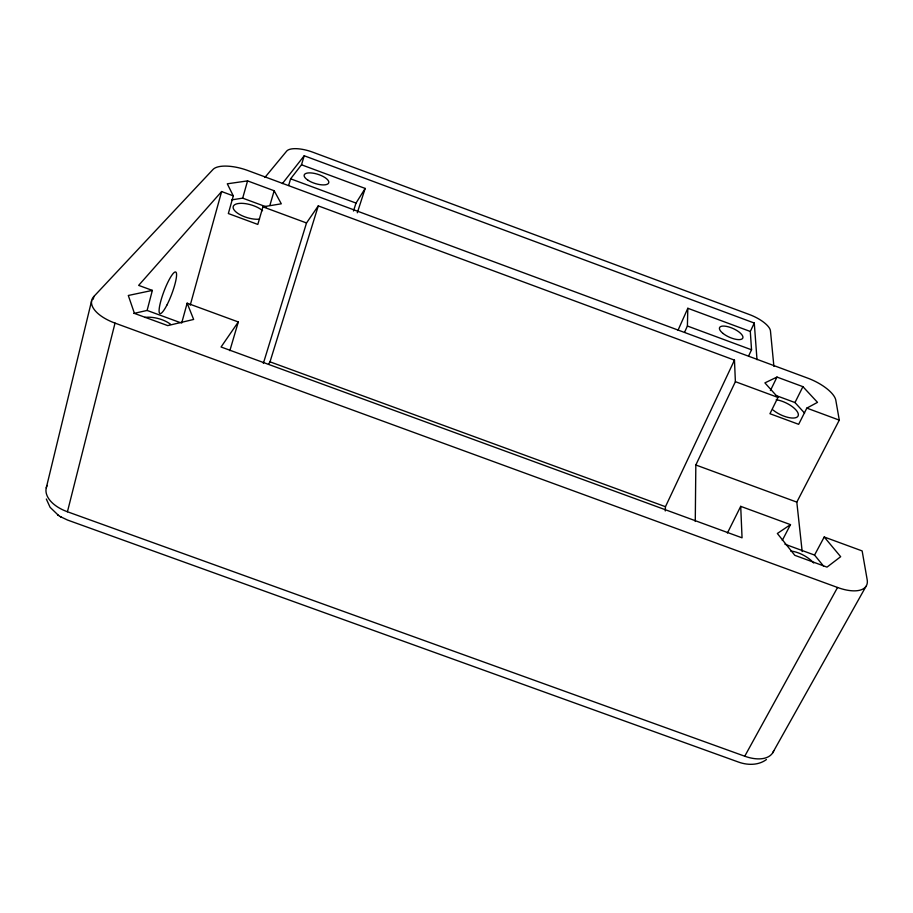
<?xml version="1.0" encoding="UTF-8"?>
<svg xmlns="http://www.w3.org/2000/svg" width="913" height="913" viewBox="0 0 913 913"><rect width="100%" height="100%" fill="white"/><g stroke="black" fill="none" stroke-linecap="round" stroke-linejoin="round"><path stroke-width="1.37" d="M695.272 521.449L695.832 464.991L735.387 381.68L734.463 360.133L318.272 205.893L306.517 222.966L263.343 363.408M684.567 332.298L687.398 326.009L687.831 308.274L750.303 331.476L751.536 349.805L748.58 356.036M665.269 510.972L665.463 506.704L734.463 360.133M46.266 487.896L91.699 300.445M93.24 299.202L93.913 296.428L213.014 169.464A29.125 11.15 16.5 0 1 247.777 170.503L807.857 378.187A28.714 10.842 25.8 0 1 835.806 400.214L839.287 420.128L796.809 502.116L802.173 551.532M773.733 750.737A33.872 18.899 31.6 0 1 744.746 756.215L67.436 511.759L115.027 323.111A36.566 17.039 13.7 0 1 93.913 296.428M133.777 313.433L147.107 310.443L152.357 290.402L138.65 285.381L221.631 191.547L233.294 195.873L228.341 213.539L257.808 224.427L262.933 206.84L281.295 203.804L274.174 190.749L247.571 180.888L227.291 183.81L233.294 195.873M181.664 323.111L187.154 303.184L238.304 321.958L229.848 350.672M190.235 305.159L221.631 191.547M231.879 199.833L242.675 198.144L247.571 180.888M269.906 205.288L274.174 190.749M288.634 185.487L290.619 178.811L301.507 164.785L304.212 155.769L754.275 323.042L757.003 359.688M268.525 364.264L270.008 361.833L318.272 205.893M353.468 211.006L356.024 203.074L365.177 188.432L301.507 164.785M357.303 212.786L365.177 188.432M678.039 330.198L687.831 308.274M750.303 331.476L754.275 323.042M770.412 390.559L776.997 377.069L802.915 386.667L817.5 402.359L806.83 408.111L798.658 424.317L769.956 413.715L777.967 397.429L764.9 382.878L776.997 377.069M727.41 533.032L740.705 506.35L790.487 524.633L782.304 540.37M804.581 413.098L794.983 402.553L802.915 386.667M823.549 566.094L814.556 555.07L824.222 537.004L862.146 550.927L867.179 579.732A36.086 16.388 29 0 1 837.552 587.481L115.027 323.111M744.746 756.215L837.552 587.481M772.603 752.963L866.015 586.329M238.304 321.958L221.06 346.997L742.052 537.825L740.705 506.35M282.379 183.593L304.212 155.769M264.873 177.487L286.671 151.113A22.437 8.137 17.6 0 1 312.737 152.174L749.447 314.563A22.14 7.977 24.4 0 1 770.458 330.905L773.893 366.341M766.429 759.536C758.452 765.516 747.439 765.345 738.4 762.035L67.482 520.022L60.361 516.632M790.487 524.633L777.351 533.489L794.801 555.321L827.018 567.121L840.668 556.702L824.222 537.004M152.357 290.402L128.299 295.481L134.462 313.421L167.741 325.61L193.647 319.447L187.154 303.184M147.107 310.443L180.34 322.631M784.918 544.205L814.556 555.07M270.008 361.833L665.463 506.704M695.832 464.991L796.809 502.116M290.619 178.811L356.024 203.074M687.398 326.009L751.536 349.805M242.675 198.144L266.482 206.954M775.651 395.397L794.983 402.553M262.933 206.84L306.517 222.966M735.387 381.68L777.967 397.429M806.83 408.111L839.287 420.128M46.323 499.023L50.089 507.308L58.569 515.48M57.53 514.829L61.205 517.157M67.436 511.759A34.272 19.607 11.1 0 1 47.134 485.442M144.768 317.416A20.314 9.644 14.2 0 1 170.446 324.183M776.221 399.734A16.491 6.505 25.8 0 1 795.737 409.709A16.491 6.505 25.8 0 1 793.146 418.051A16.491 6.505 25.8 0 1 773.037 410.005M259.497 219.166A16.708 6.676 16.6 0 1 236.49 212.387A16.708 6.676 16.6 0 1 239.777 203.371A16.708 6.676 16.6 0 1 262.579 210.686M790.715 551.041A20.075 9.301 28.5 0 1 813.7 563.001M307.978 180.226A12.885 4.805 17.7 0 0 328.486 183.319A12.885 4.805 17.7 0 0 312.931 173.139A12.885 4.805 17.7 0 0 307.978 180.226M723.073 333.473A12.725 4.713 24.3 0 0 742.623 338.381A12.725 4.713 24.3 0 0 727.866 326.694A12.725 4.713 24.3 0 0 723.073 333.473M166.862 305.159A22.197 4.109 -69.3 0 0 175.832 272.085A22.197 4.109 -69.3 0 0 160.802 301.062A22.197 4.109 -69.3 0 0 166.862 305.159"/></g></svg>
